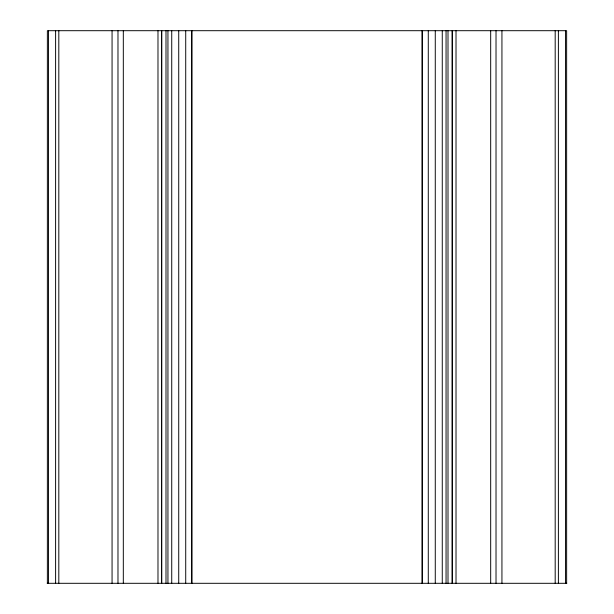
<?xml version="1.0" encoding="UTF-8"?>
<svg xmlns="http://www.w3.org/2000/svg" width="614" height="614" viewBox="0 0 614 614"><rect width="100%" height="100%" fill="white"/><g stroke="black" fill="none" stroke-linecap="round" stroke-linejoin="round"><path stroke-width="0.92" d="M47.224 583.3L566.776 583.3M566.638 583.3L566.638 30.7L47.362 30.7L47.362 583.3M565.502 30.7L565.502 583.3M558.387 30.7L558.387 583.3M555.186 30.7L555.186 583.3M501.937 30.7L501.937 583.3M496.02 30.7L496.02 583.3M490.686 30.7L490.686 583.3M456.018 30.7L456.018 583.3M452.395 30.7L452.395 583.3M448.005 30.7L448.005 583.3M446.056 30.7L446.056 583.3M442.264 30.7L442.264 583.3M435.272 30.7L435.272 583.3M428.28 30.7L428.28 583.3M422.279 30.7L422.279 583.3M422.14 30.7L422.14 583.3M191.86 30.7L191.86 583.3M191.721 30.7L191.721 583.3M185.72 30.7L185.72 583.3M178.728 30.7L178.728 583.3M171.736 30.7L171.736 583.3M167.944 30.7L167.944 583.3M165.995 30.7L165.995 583.3M161.743 30.7L161.712 583.3M161.605 30.7L161.605 583.3M157.982 30.7L157.982 583.3M123.314 30.7L123.314 583.3M117.98 30.7L117.98 583.3M112.063 30.7L112.063 583.3M58.814 30.7L58.814 583.3M55.613 30.7L55.613 583.3M48.498 30.7L48.498 583.3M452.288 583.3L452.288 30.7L452.257 583.3"/></g></svg>
